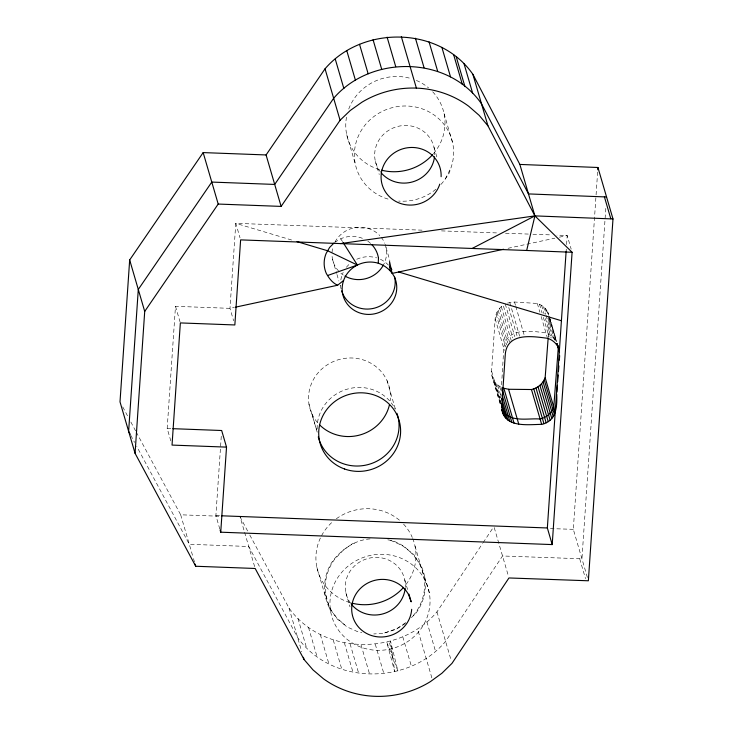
<?xml version="1.0" encoding="UTF-8"?>
<svg xmlns="http://www.w3.org/2000/svg" width="733" height="733" viewBox="0 0 733 733"><rect width="100%" height="100%" fill="white"/><g stroke="black" fill="none" stroke-linecap="round" stroke-linejoin="round"><path stroke-width="0.55" stroke-dasharray="3.67 2.75" d="M170.826 440.927L167.179 428.466L175.489 306.312L229.979 308.346L234.423 307.393M219.827 529.079L215.878 515.583L221.43 433.909M500.135 402.884L491.907 375.681L491.596 371.136L495.16 318.782C495.618 313.312 498.623 308.226 503.205 305.203L512.77 337.904M500.447 404.02L503.782 348.267C506.191 326.973 530.802 330.94 545.948 332.938L552.105 336.19L556.429 341.486L549.081 316.372M566.123 251.41L566.279 249.138M566.582 244.584L567.195 235.495L556.906 235.119M587.399 577.485L573.316 529.327L595.993 196.032M596.076 194.886L597.633 172.063M605.788 208.392L581.938 558.803L502.536 555.981L445.582 641.357C408.602 685.593 331.518 685.227 297.625 637.527L248.744 546.497L189.288 544.28L136.759 446.452M548.266 336.731L549.64 318.534L556.347 341.468M388.059 199.083A49.817 47.425 -16.3 0 1 357.008 139.499A49.817 47.425 -16.3 0 1 419.954 108.118A49.817 47.425 -16.3 0 1 451.006 167.701L449.173 173.153L445.279 178.999A49.817 47.425 -16.3 0 1 440.597 184.835M445.279 178.999L451.006 167.701M249.788 535.026L289.004 608.042C322.896 655.742 399.98 656.108 436.96 611.881L482.525 543.574M483.157 542.631L493.282 527.448M411.442 617.589L416.106 612.98A50.238 47.837 -16.3 0 0 420.797 565.061C413.293 554.056 404.231 543.657 390.643 540.34L387.482 539.754M405.752 622.638L396.7 628.667L383.661 633.339L373.766 633.944M370.083 538.902C355.258 539.873 341.871 549.292 332.956 560.589A50.22 47.819 -16.3 0 0 329.694 608.564L336.74 617.818L346.773 626.807L358.483 632.048L361.873 632.606M405.303 623.536L396.15 629.335L384.33 633.01M334.605 242.412L340.735 238.766A27.405 26.095 -16.8 0 1 364.402 239.187M354.442 543.107L352.426 543.712L343.374 550.052L334.486 559.462A50.238 47.837 -16.3 0 0 336.74 617.818L336.951 618.799L346.315 626.101M507.465 303.077L514.511 302.014L537.335 303.462C542.502 305.001 546.891 308.987 548.715 314.091M508.024 248.304L554.908 238.152M559.38 237.19L567.195 235.495L571.181 249.128M573.316 529.327L548.403 528.539M422.061 230.171L235.788 223.336L229.979 308.346L233.625 320.807M441.486 230.886L497.487 232.938M505.486 233.231L528.337 234.074M532.909 234.239L551.198 234.908M167.179 428.466L171.714 428.64M215.878 515.583L220.45 515.748M136.256 432.103L180.666 514.795L220.688 516.289M390.643 540.34L402.353 545.581L413.852 554.624L419.432 563.824A50.22 47.819 -16.3 0 1 411.451 617.681M291.578 240.003L235.788 223.336L240.021 237.813M493.437 379.951L496.076 383.68L501.024 387.317M340.735 238.766L342.522 241.588M247.644 531.022L240.122 517.022L244.272 531.214M122.723 406.888L128.138 416.976M130.841 422.016L135.715 431.096M130.804 435.356L134.588 442.42M392.806 657.73L386.722 641.989L394.711 671.593L390.506 641.063L397.909 670.97L392.806 657.73L389.287 641.494M549.356 316.271L556.695 341.386M547.808 312.001L548.76 315.282M546.616 310.059L548.211 315.511M548.531 316.61L555.238 339.535M545.169 308.281L546.763 313.742M548.037 318.104L554.725 340.973M543.483 306.706L545.719 314.356M546.039 315.447L553.039 339.406M541.595 305.368L544.143 314.1M545.425 318.47L551.152 338.06M539.534 304.277L542.081 313.009M543.364 317.38L549.09 336.978M537.335 303.462L539.882 312.194M541.165 316.564L547.203 337.226M514.511 302.014L515.464 305.285M515.785 306.376L524.379 335.778M509.765 302.427L519.642 336.2M508.748 307.448L517.031 335.778M505.266 304.012L514.832 336.704M579.73 558.867L585.511 578.649M501.317 306.641L511.194 340.414M444.061 113.588L452.682 143.072M499.631 308.3L509.508 342.073M498.183 310.151L507.749 342.842M496.992 312.157L506.558 344.858M496.085 314.292L505.642 346.984M495.16 318.782L504.405 350.411M433.991 147.241L436.886 157.128M499.649 386.593L501.244 392.054M497.753 385.246L501.271 397.259M496.076 383.68L500.227 397.872M491.596 371.136L500.218 400.621M494.628 381.902L500.373 401.556M491.907 375.681L500.208 404.066M494.234 527.595L508.638 576.862M375.388 161.342L379.245 174.527M386.053 247.617L389.883 260.719M346.709 134.643L355.331 164.128M387.061 380.684L395.683 410.168M436.96 611.881L451.363 661.139M332.498 259.198L336.649 273.391M336.969 274.481L338.884 281.032M340.158 285.403L341.12 288.683A27.405 26.095 -16.3 0 1 340.653 285.293M424.645 576.944L429.346 593.024A50.238 47.837 -16.3 0 1 362.569 647.752A50.238 47.837 -16.3 0 1 348.074 566.133A50.238 47.837 -16.3 0 1 429.346 593.024M415.015 546.094L423.637 575.579M426.881 621.767L435.503 651.252M404.753 579.849L407.96 590.835M431.865 677.897L417.471 628.63M402.765 636.757L411.387 666.242M311.91 413.833L317.013 431.306M308.969 404.048L317.591 433.524M375.269 644.225L383.89 673.7M345.839 592.594L350.017 606.878M361.039 644.893L369.661 674.369M350.053 643.794L358.675 673.279M344.382 642.841L353.004 672.326M325.947 595.498L330.647 611.579M316.876 567.324L325.489 596.809M333.249 640.037L341.871 669.513M320.339 634.622L328.961 664.107M308.483 627.366L317.096 656.85M297.955 618.432L306.577 647.917M289.004 608.042L301.794 651.811M244.593 532.305L254.846 567.379M175.489 306.312L180.052 321.888M180.666 514.795L193.145 557.465M193.466 558.564L194.428 561.863M380.464 171.934A30.145 28.697 -16.3 0 1 395.939 126.956A30.145 28.697 -16.3 0 1 434.696 154.718M350.649 603.305A30.145 28.697 -16.3 0 1 367.242 558.674A30.145 28.697 -16.3 0 1 405.267 587.344M435.915 189.242A49.817 47.425 -16.3 0 1 398.624 201.062M367.838 241.203A27.405 26.095 -16.8 0 1 370.907 243.704M340.854 279.924A27.405 26.095 -16.3 0 1 343.181 272.374M346.379 267.307A27.405 26.095 -16.3 0 1 349.888 263.66M356.733 259.271A27.405 26.095 -16.3 0 1 376.67 257.869M380.427 259.299A27.405 26.095 -16.3 0 1 388.417 265.099M317.169 428.988A41.103 39.133 -16.3 0 1 348.596 388.774A41.103 39.133 -16.3 0 1 395.197 409.151M432.69 91.781A49.817 47.425 -16.3 0 1 433.414 153.747M379.437 169.607A49.817 47.425 -16.3 0 1 346.599 116.639M348.743 109.034A49.817 47.425 -16.3 0 1 411.332 78.633M416.344 80.438A49.817 47.425 -16.3 0 1 428.548 87.859M412.716 538.471A50.22 47.819 -16.3 0 1 404.277 586.574M349.87 602.563A50.22 47.819 -16.3 0 1 321.063 536.629M321.558 535.676A50.22 47.819 -16.3 0 1 332.947 521.475M336.346 518.772A50.22 47.819 -16.3 0 1 400.548 521.172M403.553 524.113A50.22 47.819 -16.3 0 1 412.276 537.417M385.127 244.327A27.405 26.095 -16.3 0 1 383.982 263.917M343.273 275.031A27.405 26.095 -16.3 0 1 340.891 273.235M338.747 271.201A27.405 26.095 -16.3 0 1 331.976 254.672M332.031 252.39A27.405 26.095 -16.3 0 1 333.112 246.581M335.018 242A27.405 26.095 -16.3 0 1 379.795 235.614M381.288 237.355A27.405 26.095 -16.3 0 1 384.715 243.264M317.398 422.492A41.103 39.133 -16.3 0 1 338.243 359.775A41.103 39.133 -16.3 0 1 390.167 400.722"/><path stroke-width="1.1" d="M378.228 263.211C384.917 265.355 390.442 269.982 393.942 276.02A27.405 26.095 -16.3 0 1 374.783 313.779A27.405 26.095 -16.3 0 1 342.21 287.217A27.405 26.095 -16.3 0 1 378.228 263.211L378.475 258.19M566.123 251.41L547.349 527.971L552.206 544.582L220.734 532.195L220.129 530.124M266.079 154.947L203.16 152.592L129.668 259.968L120.01 401.849L135.064 453.306L195.72 566.252L255.166 568.478L304.048 659.498L313 669.889L323.519 678.822A93.934 89.444 -16.3 0 0 430.436 681.598L441.926 673.233L452.004 663.338L508.959 577.961L588.361 580.783L612.99 218.956L597.936 167.491L519.862 164.43L472.886 74.326C439.58 26.186 362.514 25.041 325.04 68.801L266.079 154.947L281.124 206.404L218.205 204.058L144.713 311.424L135.064 453.306M220.734 532.195L226.524 447.121L221.668 430.509L172.851 428.677M552.206 544.582L572.097 252.271L534.907 215.887L487.931 125.783L472.886 74.326M597.78 169.781L597.936 167.491M502.444 387.949L508.565 389.269L531.471 389.525C537.646 388.206 543.052 383.661 545.16 377.669L548.174 337.867M501.766 409.49C505 428.154 528.181 424.453 541.66 424.37C556.21 421.218 557.245 407.273 556.723 394.317M556.897 392.036L557.419 385.219M557.676 381.801L558.189 374.984M558.454 371.567L558.885 365.886M559.316 360.196L559.664 355.652M226.524 447.121L172.035 445.087L180.355 322.923L234.844 324.957L240.626 239.883L526.67 250.484L534.907 215.887L519.862 164.43M281.124 206.404L340.085 120.258L350.282 110.472L361.873 102.244A93.916 89.417 -16.3 0 1 416.39 88.107A93.934 89.435 -16.3 0 1 468.708 106.239L479.116 115.292L487.931 125.783M333.891 243.127L329.621 247.433L326.121 253.471A27.405 26.067 -16.3 0 0 326.341 273.501C329.025 278.274 332.461 282.956 337.611 285.238L343.603 280.473M606.558 196.975L528.484 193.915L481.508 103.811C448.202 55.662 371.136 54.517 333.662 98.277L274.701 184.432L211.782 182.077L138.29 289.453L128.632 431.325L130.254 434.348M472.18 248.45L534.907 215.887L612.99 218.956M327.605 275.507L357.374 265.053L343.117 242.522M503.553 249.266L392.091 273.418L389.553 261.553L389.983 270.44M235.531 307.154L337.611 285.238M340.524 243.613L534.907 215.887M221.595 515.794L547.349 527.971M526.67 250.484L572.097 252.271M297.048 241.633L327.678 250.787L357.374 265.053M398.605 271.98L561.451 320.733M503.626 414.796L502.05 409.435C509.233 423.143 527.907 417.984 540.093 419.01C546.268 417.682 551.674 413.137 553.772 407.145L558.262 348.019L557.95 345.756L559.526 351.116C558.28 345.041 553.433 340.039 547.524 338.298C532.369 336.3 507.767 332.333 505.349 353.627L501.784 405.981L502.71 412.706M604.377 196.746L610.8 218.727M557.053 343.63L557.996 346.846M556.988 343.649L559.517 352.307M464.062 63.835L472.684 93.311M456.311 57.073L464.924 86.558M453.663 54.773L462.285 84.258M545.16 377.669L555.348 412.505M544.243 379.804L554.432 414.64M543.052 381.811L553.241 416.646M541.605 383.661L551.793 418.497M441.898 47.388L450.52 76.864M539.919 385.32L550.107 420.156M538.031 386.749L548.22 421.594M535.97 387.949L546.158 422.785M533.771 388.875L543.959 423.72M531.471 389.525L541.66 424.37M429.052 41.827L437.674 71.303M415.428 38.217L424.05 67.702M508.565 389.269L518.753 424.105M401.336 36.65L416.39 88.107M503.91 388.499L514.099 423.335M502.343 389.864L511.9 422.52M502.197 395.325L509.838 421.429M501.592 398.349L507.942 420.091M501.821 403.333L506.265 418.516M501.647 405.926L504.817 416.738M387.106 37.154L395.728 66.639M373.06 39.729L381.682 69.214M359.527 44.31L368.149 73.786M346.819 50.779L355.441 80.263M335.238 59.016L343.859 88.501M325.04 68.801L340.085 120.258M408.922 594.133L411.176 601.83L408.647 594.765A30.145 28.697 -16.3 0 0 360.022 588.828A30.145 28.697 -16.3 0 0 369.624 634.87A30.145 28.697 -16.3 0 0 411.689 609.315M203.16 152.592L218.205 204.058M303.407 657.299L304.048 659.498M129.668 259.968L144.713 311.424M195.07 564.062L195.72 566.252M439.782 184.139A30.145 28.697 -16.3 0 1 390.881 198.075A30.145 28.697 -16.3 0 1 399.549 149.981A30.145 28.697 -16.3 0 1 441.119 176.69M434.522 156.862A30.145 28.697 -16.3 0 1 412.908 181.793A30.145 28.697 -16.3 0 1 381.142 172.777M405.175 588.407A30.145 28.697 -16.3 0 1 383.35 613.768A30.145 28.697 -16.3 0 1 351.309 604.157M371.768 244.575A27.405 26.067 -16.3 0 1 378.512 258.401M394.675 277.092A27.405 26.095 -16.3 0 1 374.38 308.162A27.405 26.095 -16.3 0 1 341.679 290.882M389.91 266.839A27.405 26.095 -16.3 0 1 391.834 269.689M396.956 413.33A41.103 39.133 -16.3 0 1 369.34 464.227A41.103 39.133 -16.3 0 1 318.269 436.868M432.708 154.553A49.817 47.425 -16.3 0 1 381.49 170.175M403.562 587.399A50.22 47.819 -16.3 0 1 351.932 603.14M383.533 264.815A27.405 26.095 -16.3 0 1 344.959 276.075M389.452 404.79A41.103 39.133 -16.3 0 1 360.205 434.898A41.103 39.133 -16.3 0 1 319.487 424.764M344.611 469.01A41.103 39.133 -16.3 0 0 400.181 425.314A41.103 39.133 -16.3 0 0 334.211 401.977A41.103 39.133 -16.3 0 0 344.611 469.01"/></g></svg>
